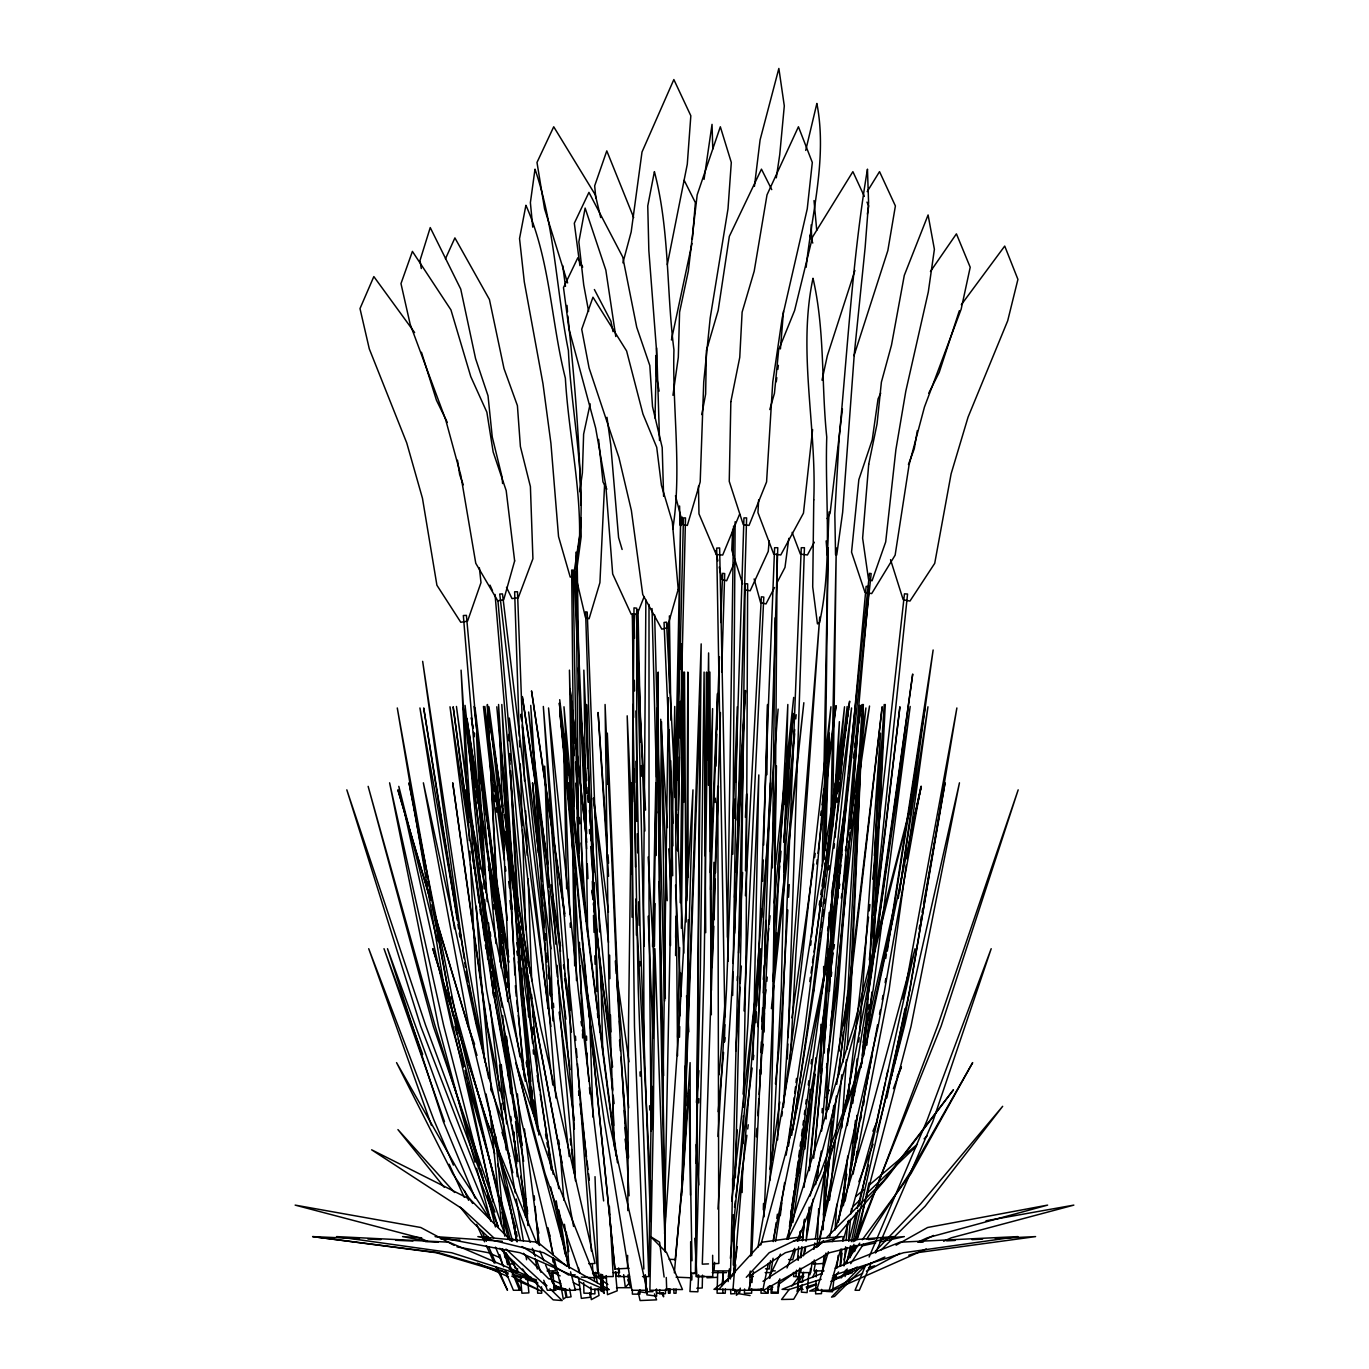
<?xml version="1.0" encoding="UTF-8"?>
<svg xmlns="http://www.w3.org/2000/svg" width="1369" height="1369" viewBox="0 0 1369 1369"><rect width="100%" height="100%" fill="white"/><g stroke="black" fill="none" stroke-linecap="round" stroke-linejoin="round"><path stroke-width="1.5" d="M636.705 821.434L636.705 608.178L634.001 607.87L632.512 801.926M649.009 604.516L649.009 903.181L651.182 1131.034M673.907 1288.948L673.907 1293.209L676.064 1293.209L676.029 1288.948M627.584 1268.122L627.635 1255.339M627.806 1210.607L628.508 1025.261L631.571 782.811L634.48 1026.562L643.858 1269.012M632.05 917.213L632.82 704.487L638.279 989.89L648.786 1276.575L642.557 1276.575M820.698 1073.467L820.904 1024.32M685.766 1105.758L685.937 1069.429M686.759 900.631L687.837 672.059L688.128 877.05M777.216 553.675L774.118 968.328M645.877 599.981L643.567 902.856L643.978 1043.52M732.843 854.205L735.136 521.743M657.377 763.868L658.198 672.059L658.352 813.049M691.413 1273.084L695.572 1273.084L700.021 706.455L682.601 1179.137M695.572 1273.084L701.185 643.892L682.395 1179.325M704.813 855.693L706.541 672.059L707.14 759.641M765.237 955.511L765.562 921.474M766.931 774.7L767.581 704.487L763.662 845.049M687.768 1018.04L688.196 919.763M772.39 867.878L775.145 617.795M660.286 825.901L661.518 721.685L665.317 998.514M668.397 697.677L662.699 1107.829M669.065 1293.209L669.116 1288.948M679.64 947.519L677.604 1037.274M680.205 902.667L683.148 672.059L683.816 802.371M681.351 928.302L684.483 672.059L686.109 922.004M708.457 785.224L709.895 672.059L711.469 990.369M733.579 526.004L727.452 937.303M823.813 887.369L823.864 883.108M823.95 876.69L824.001 872.412M824.155 859.595L828.091 547.72L823.916 772.202M677.159 780.21L680.633 518.167L675.088 797.477M831.582 903.762L829.494 991.105M831.668 897.362L831.719 893.101M832.592 827.047L836.271 547.942L830.504 837.931M648.838 1270.894L657.257 707.961L660.354 989.753L665.317 1251.728M650.343 1221.439L650.942 1180.934M651.712 1129.767L652.346 1087.14M653.064 1038.113L653.697 995.468M654.433 946.304L655.084 903.54M655.802 854.342L656.453 811.577M657.171 762.379L658.01 706.78L661.09 989.787L665.385 1217.315M710.46 851.792L712.599 708.612L709.792 791.693M733.099 971.973L732.672 995.468M733.219 963.417L737.309 706.78L726.477 989.787L718.006 1136.51M745.489 870.735L746.721 794.088M742.135 1192.536L742.546 1166.987M742.905 1143.56L743.35 1115.872M743.487 1107.367L746.208 937.029L747.645 583.827L745.13 583.776L740.971 937.012L735.324 1177.734M669.321 1293.209L669.39 1288.948M675.619 937.491L675.995 916.203M821.776 896.13L821.845 891.852M822.29 866.218L823.625 789.297M652.568 946.561L655.802 782.811L656.213 855.505M676.32 917.144L675.584 955.579M677.569 850.919L678.254 814.606M678.322 810.345L679.332 756.937M679.691 737.72L680.376 701.407M680.975 669.373L681.471 643.738M764.09 1032.072L764.467 1012.94M764.552 1008.679L764.723 1000.174M768.197 1286.792L768.077 1293.209L760.993 1293.209L761.113 1288.931M770.182 1179.924L773.81 985.423M829.135 912.507L824.241 1053.12M664.735 1213.31L674.746 706.455L677.552 1055.824M679.503 1037.274L679.726 1026.596M679.931 1015.901L680.787 973.137M702.502 1275.138L702.229 1287.972L696.838 1288.263M711.726 966.942L713.951 862.282M715.217 802.474L715.32 798.195M716.004 766.144L716.672 734.109M716.774 729.831L717.544 693.518L710.271 872.601M696.154 1163.41L700.346 970.997L704.094 672.059L705.719 932.683M722.815 1293.209L722.9 1288.948M723.054 1282.548L723.294 1271.904M829.049 511.886L827.321 555.215L826.14 540.926M654.998 418.058L656.641 347.983M675.927 822.478L683.456 517.893L685.51 517.893L677.518 850.166M733.271 1265.076L734.075 1231.005M665.539 1289.393L665.437 1293.654L659.55 1293.876L659.704 1289.615M725.382 1288.948L725.279 1293.209L717.082 1293.209L717.715 1271.887M734.657 933.23L746.618 517.893L743.949 517.893L735.615 782.007M651.695 1109.968L652.346 1086.456M753.087 1059.52L758.82 774.94L747.902 1023.995L743.11 1094.122M761.643 917.47L761.866 908.948M762.653 881.26L763.235 859.972M763.32 1209.837L763.508 1203.437M821.605 1289.393L821.486 1293.654L815.599 1293.876L816.061 1281.093M821.999 1274.488L822.102 1270.227M823.18 1229.738L824.874 1165.823M826.106 1118.952L827.971 1048.637M681.488 1195.753L692.971 789.845L679.058 1026.151L664.615 1233.64M724.406 1041.741L724.903 1024.679M713.865 926.231L712.171 966.651M714.053 919.814L715.303 879.206M715.508 872.789L720.436 712.496M721.685 671.888L724.697 573.56L722.61 573.337L720.744 622.484M734.468 818.217L735.067 799.051M824.583 875.989L824.72 871.728M824.857 867.467L824.994 863.206M825.404 850.406L829.22 733.134L824.309 850.56M749.579 1290.265L750.229 1271.048M750.725 1256.109L760.788 948.7L732.911 1290.265L762.79 1290.265L768.42 1263.296M816.215 1276.832L816.437 1270.432M817.276 1247.005L818.662 1208.656M822.102 1112.775L822.256 1108.514M711.726 967.712L712.102 957.034M716.654 833.293L718.366 786.354L716.689 811.817M691.79 1280.015L691.944 1275.754M698.72 1102.918L698.892 1098.657M710.545 889.576L719.444 656.658M751.769 1288.948L751.598 1293.209L744.394 1293.209L744.582 1288.948M752.009 1282.548L752.265 1276.165M760.086 1073.809L760.257 1069.548M760.907 1052.521L761.318 1041.86M761.814 1029.077L762.636 1007.789M763.217 992.884L764.296 965.179M764.621 956.674L766.024 920.464M778.756 1280.426L778.259 1293.209L771.055 1293.209L771.329 1286.809M787.312 1058.904L787.894 1043.999M788.15 1037.599L804.442 547.72L801.259 547.72L777.592 1139.847M829.203 977.209L829.46 970.826M831.154 928.233L832.523 894.162M836.51 794.071L839.385 721.685L833.447 813.135M755.928 1022.694L756.39 1012.05M756.663 1005.65L774.597 547.72L777.78 547.72L762.653 1025.261L751.718 1255.339M764.056 1216.853L772.424 1020.641L776.428 765.784L764.022 1020.333L759.145 1094.447M873.901 947.28L876.434 887.66M879.138 823.762L879.6 813.118M879.873 806.717L884.22 704.487L874.346 855.522M698.618 1274.796L697.865 1291.788L689.959 1291.549L690.969 1272.417M732.706 529.273L731.782 550.081L742.648 583.861M737.207 980.563L737.412 976.337M738.593 953.012L742.631 872.481M745.403 817.379L746.584 794.071M757.947 1026.562L770.456 782.811M871.899 968.585L872.104 964.324M872.429 957.941L885.281 704.487L869.76 964.016M734.52 897.328L734.965 888.806M735.872 871.745L745.489 690.472L737.172 820.065M774.751 955.511L787.825 704.487L781.271 989.89L772.15 1159.783M778.687 1281.606L778.122 1292.233L771.859 1292.096L772.253 1285.731M790.289 1060.599L790.615 1054.233M790.837 1049.972L795.851 954.347L819.723 617.025L792.959 954.484L783.41 1107.367M745.438 895.72L761.369 596.798L763.799 597.072L744.052 1010.955M758.666 499.822L757.947 512.588L773.742 554.12L780.775 554.958L803.466 513.135L812.604 429.575M728.77 1276.404L729.01 1272.16M733.784 1189.336L737.207 1129.87M787.808 909.974L781.117 1026.562L775.47 1083.974M788.544 897.26L789.263 884.545M868.99 976.781L869.383 970.399M714.601 1262.372L714.053 1270.894L730.567 1270.894L744.342 707.961L731.953 989.753L717.989 1209.118M783.479 311.396L780.433 348.89M735.786 1051.033L739.944 987.289M740.218 983.045L741.331 966.035M756.372 1136.8L756.92 1128.33M757.759 1115.632L758.871 1098.691M835.09 1229.807L836.784 1204.292M841.867 1127.748L842.568 1117.121M842.842 1112.86L846.384 1059.709M847.086 1049.082L851.039 989.547L863.326 704.487L850.098 989.89L843.03 1062.087M774.169 969.372L774.478 965.111M775.111 956.572L775.915 945.911M776.223 941.65L776.873 933.11M783.701 841.387L793.233 713.42L785.156 804.578M850.046 832.506L838.085 989.308L826.174 1109.865M850.371 828.279L859.732 705.377L849.79 828.502M696.41 1102.456L698.926 1070.678M778.122 709.091L754.884 1000.089L731.696 1201.041M783.752 871.916L794.653 733.818M848.746 841.233L836.733 989.838L827.869 1057.381M719.067 1074.802L724.868 1004.846M691.995 243.425L671.426 339.991M692.32 239.353L695.384 202.629L684.175 180.314M810.773 945.106L811.132 940.845M811.492 936.584L830.932 706.78L798.794 989.085L782.982 1107.572M674.369 1272.845L682.943 1173.644L690.096 1062.618L690.455 1195.12M837.606 785.515L844.536 706.78L833.841 798.059M843.92 1265.949L845.597 1246.817M846.162 1240.434L847.856 1221.302M861.683 1063.97L862.059 1059.709M862.436 1055.465L864.866 1027.811M867.86 993.808L868.237 989.547M769.19 540.789L768.249 551.382L750.195 590.758L744.565 589.834M774.255 927.532L779.714 866.047M780.09 861.82L781.014 851.21M793.934 1272.314L793.558 1276.575L803.911 1276.575M804.955 1148.933L810.277 1089.365M808.805 1273.461L807.094 1292.593L801.395 1292.165L801.977 1285.782M817.225 1179.924L818.559 1165.036M821.622 1131.016L869.212 586.548L866.132 586.377L848.951 773.485M718.195 1111.696L723.585 1052.453M724.543 1041.86L724.92 1037.634M795.919 1276.575L796.501 1270.192M797.477 1259.566L798.657 1246.817M799.239 1240.451L800.009 1231.946M804.099 1187.317L815.975 1057.689M803.192 1276.575L803.586 1272.331M807.231 1231.997L808.959 1212.9M814.333 1153.468L822.016 1068.556M824.908 1036.709L826.243 1021.856M802.371 1281.538L803.158 1273.033M805.092 1251.779L805.485 1247.535M809.182 1207.15L806.067 1241.153L813.1 1199.278M813.665 1158.26L848.558 777.746M824.121 1214.919L832.626 1121.365M833.019 1117.121L833.396 1112.86M839.009 1051.204L844.605 989.547L862.367 704.487L847.976 989.89L844.04 1025.98M834.046 848.13L834.44 843.903M835.022 837.554L847.171 706.455L813.032 989.12L792.873 1130.058M800.026 1268.156L797.34 1291.788L799.65 1268.413M801.019 1257.529L801.994 1246.902M802.593 1240.536L804.561 1219.266M809.113 1170.375L831.257 932.306L869.486 573.337L871.163 573.56L832.917 932.648L809.336 1170.666M840.703 1259.566L841.285 1253.183M766.828 981.368L767.239 977.124M774.238 902.975L793.678 697.437L775.59 864.9M845.101 1276.575L845.7 1270.21M848.506 1240.468L850.491 1219.231M851.09 1212.866L851.501 1208.622M855.899 1161.905L856.891 1151.278M866.885 1045.095L871.882 992.012M728.154 1281.572L729.369 1268.892M730.379 1258.316L755.209 998.189M831.257 976.371L831.668 972.127M836.921 1268.122L838.136 1255.441M843.03 1204.72L847.719 1156.103M852.819 1103.26L857.114 1058.887M858.739 1041.98L859.15 1037.753M859.561 1033.527L880.472 733.134L867.741 1004.264L861.033 1067.58M675.174 1260.062L682.874 1180.523L688.915 1089.81L691.995 1260.763M783.77 842.294L794.722 729.591M795.765 718.947L796.176 714.704M822.444 1272.331L824.104 1255.339M829.511 1200.117L841.781 1074.836M800.711 1257.786L801.755 1247.159M802.388 1240.793L804.493 1219.539M809.883 1274.83L810.516 1268.481M739.465 1289.512L739.038 1293.739L750.075 1295.553M604.585 484.438L599.913 582.664L589.098 618.737L585.453 617.487L576.417 579.07M829.357 977.107L830.008 970.758M837.178 900.99L838.033 892.537M838.478 888.293L839.334 879.839M839.984 873.508L840.857 865.037M841.507 858.705L841.952 854.461M871.625 938.706L873.182 923.818M874.072 915.296L907.561 594.043L904.464 593.821L872.755 879.189M577.307 554.531C588.67 486.508 571.592 418.486 568.392 350.55C556.225 290.142 555.01 227.956 535.005 169.157L530.385 202.629L532.746 227.117M736.83 1290.967L736.385 1295.228L739.808 1292.37L740.287 1288.126M760 1074.032L760.462 1069.788M762.276 1052.761L763.183 1044.256M840.001 1266.017L841.798 1249.127M842.688 1240.69L843.133 1236.464M848.506 1185.811L855.437 1120.355M763.235 979.365L768.728 928.49M769.173 924.246L770.097 915.775M856.566 794.841L835.569 989.753L830.418 1025.689M857.473 786.354L859.065 771.534M860.211 760.942L865.91 707.961L849.43 828.382M823.419 1214.987L836.391 1096.073M838.701 1074.836L843.338 1032.363M840.652 1265.949L842.038 1253.217M856.669 1119.431L857.131 1115.17L853.64 1155.385L854.41 1151.089M863.617 1055.721L868.254 1013.248M868.716 1008.987L869.195 1004.743M868.528 917.23L848.523 1092.684M869.229 910.881L869.931 904.55M834.388 1274.881L832.506 1291.788L825.798 1291.395M842.123 1205.114L847.035 1160.707M854.307 1095.183L854.769 1090.956M869.315 959.874L869.777 955.648M772.681 981.197L803.843 702.725L771.397 1008.645M721.942 1285.645L723.397 1272.948M780.296 1215.621L781.785 1202.957M788.527 1145.973L794.26 1097.425M794.756 1093.198L795.509 1086.866M796.005 1082.657L796.518 1078.43M821.16 906.295L821.657 902.051M824.651 876.588L825.148 872.344M825.644 868.1L826.14 863.856M826.876 857.49L827.372 853.229M827.869 848.985L828.365 844.741M828.878 840.498L829.374 836.254M829.871 832.01L830.607 825.644M832.095 812.912L833.345 802.302M798.23 1260.37L798.726 1256.126M874.158 925.41L899.912 706.78L873.987 922.21M754.439 186.321L760.086 139.929L778.858 68.45L784.3 105.909L779.748 154.629L776.291 177.816M816.677 863.942L817.19 859.715M817.977 853.383L823.659 806.957M824.429 800.625L836.065 705.651L824.754 785.84M790.221 1228.284L796.98 1173.404M797.511 1169.177L798.024 1164.968M813.34 992.234L813.853 988.007M814.641 981.676L815.171 977.449M815.958 971.117L816.472 966.89M817.259 960.559L818.046 954.227M818.576 950L819.364 943.669M820.151 937.337L820.664 933.11M821.451 926.779L821.982 922.552M822.769 916.22L823.556 909.889M824.343 903.54L824.857 899.33M828.536 869.76L829.066 865.533M836.921 802.2L837.452 797.973M838.239 791.641L839.283 783.188M839.796 778.978L840.857 770.525M841.37 766.298L848.455 709.296L840.361 766.281M776.274 381.746L776.805 377.639M777.832 369.425L778.362 365.318M734.537 1207.304L735.341 1200.972M735.872 1196.746L752.163 1068.025M753.224 1059.589L753.771 1055.362M831.616 929.055L838.478 876.074M839.026 871.831L839.847 865.482M840.942 856.994L841.49 852.75M788.818 538.342L784.985 567.433L777.387 582.03M728.376 1276.575L728.941 1272.366M733.082 1240.725L746.892 1135.312M747.714 1128.98L748.278 1124.77M761.814 1021.462L765.956 989.838M734.623 1273.341L735.718 1264.87M760.685 1074.374L761.232 1070.147M826.482 1067.94L827.03 1063.713M682.207 517.088L681.077 525.559L679.914 525.011L679.589 505.965M781.853 1116.026L782.418 1111.799M789.451 1226.573L794.225 1190.636M794.79 1186.41L795.646 1180.061M796.193 1175.834L798.161 1161.032M798.726 1156.805L799.564 1150.473M800.129 1146.247L800.694 1142.02M801.532 1135.671L802.371 1129.322M802.936 1125.096L803.5 1120.869M804.339 1114.52L804.904 1110.293M805.742 1103.962L806.307 1099.735M808.275 1084.932L808.839 1080.706M811.081 1063.781L811.646 1059.555M906.21 865.174L889.114 989.787L853.092 1174.14M907.082 858.842L927.96 706.78L898.218 898.492M788.065 1239.185L822.375 989.753L851.569 707.961L814.196 988.931L791.676 1135.346M812.176 1262.013L810.705 1272.605L800.608 1272.605L801.31 1268.413M813.922 1249.332L814.795 1242.984M815.394 1238.74L833.789 1105.45M836.716 1084.299L849.858 989.085L882.184 706.78L848.78 989.787L828.433 1109.198M899.536 892.639L900.117 888.413M900.665 885.041L933.145 649.984L887.026 950M672.949 395.299L678.305 357.343L679.589 312.149L688.316 271.165L697.18 194.843L720.334 126.769L731.303 162.449L728 208.858L710.169 318.156L703.734 382.002L700.192 481.939L687.324 525.439L682.909 524.549L675.465 495.766M806.153 267.28C811.749 212.948 827.441 158.051 816.865 103.445L805.725 150.402M813.734 863.925L791.932 1017.886M814.623 857.593L815.222 853.366M820.579 815.376L821.178 811.167M822.067 804.835L823.864 792.172M809.798 981.607L810.397 977.38M810.996 973.154L811.903 966.822M812.501 962.595L813.391 956.264M813.99 952.054L839.762 770.507M579.703 491.676L582.39 472.938L583.622 434.144L590.159 403.838M733.408 1273.957L737.326 1246.577M820.236 905.782L820.852 901.555M821.759 895.24L822.358 891.014M822.974 886.804L823.881 880.472M824.48 876.246L831.77 825.627M832.985 817.19L849.653 701.168L832.095 818.85M704.042 179.373L712.034 124.357L712.787 148.964M770.045 1169.263L779.765 1101.977M829.768 976.268L833.173 953.046M833.807 948.837L834.423 944.61M841.25 898.15L841.884 893.94M842.5 889.713L869.537 706.028L846.795 842.226M770.542 1260.575L769.292 1269.012L765.545 1268.789M773.348 1241.597L776.155 1222.62M776.788 1218.41L777.404 1214.183M786.148 1155.162L805.177 1026.562L835.552 782.811L796.861 1025.261L757.981 1247.193M819.227 905.012L819.86 900.802M820.801 894.505L821.417 890.295M822.05 886.102L831.154 825.148M827.629 930.595L828.245 926.368M828.878 922.158L842.739 829.443M843.372 825.233L844.006 821.006M853.452 757.793L854.393 751.478M855.026 747.269L861.323 705.121L854.975 745.232M792.873 1222.346L815.274 1074.357M768.471 1286.843L767.513 1293.157L761.506 1289.324M769.754 1278.441L770.73 1272.126M773.057 1258.265L771.123 1270.894L775.316 1270.894M775.624 1241.426L784.625 1182.508M885.726 958.454L886.376 954.227M887.283 951.164L925.187 706.78M885.144 982.754L885.794 978.544M790.033 1226.71L807.573 1115.187M808.24 1110.978L808.908 1106.768M831.565 893.05L845.272 806.478M847.24 1125.609L871.796 971.904L912.712 674.027L870.701 972.726L818.73 1245.687M831.822 896.661L838.41 856.6M839.111 852.391L839.796 848.164M672.778 529.204C682.156 469.824 672.247 409.605 673.942 349.882C666.361 290.468 669.715 230.06 654.399 171.638L647.759 205.949L648.838 250.561L656.932 355.649L659.533 440.544M821.263 995.195L828.947 949.093M831.753 932.323L838.393 892.52M839.094 888.327L839.796 884.134M845.392 850.611L846.093 846.418M778.448 1287.185L779.834 1278.8M790.666 1213.687L791.368 1209.494M792.069 1205.285L824.908 1007.892M867.364 214.06L868.733 205.949L866.971 202.133M917.35 430.585L914.252 448.827L908.434 464.485M803.449 1255.835L804.886 1247.467M815.599 1184.613L821.297 1151.089M844.759 1111.286L852.031 1069.394M867.347 999.644L910.18 706.455L873.131 989.787L863.154 1042.254M905.029 1008.542L886.821 1097.904M919.112 929.106L919.865 924.931M920.601 920.755L921.337 916.58M922.073 912.387L922.826 908.212M923.562 904.036L945.055 782.811L903.386 1026.562L894.436 1063.85M819.381 1005.719L820.134 1001.509M838.187 1222.329L846.863 1174.174M852.528 1142.756L853.298 1138.563M856.686 1119.722L857.439 1115.53M838.803 1220.087L845.392 1184.39M845.067 1201.195L877.58 1024.782M879.514 1014.275L880.301 1010.082M882.235 999.575L883.005 995.383M905.251 988.931L956.88 707.961L909.957 989.753L853.092 1241.734M701.784 414.602L705.634 394.084L706.421 350.55L718.177 310.455L729.335 236.375L761.455 169.157L771.74 189.624M796.467 1109.01L797.254 1104.817M850.765 1107.316L854.769 1086.319M815.53 1262.492L813.922 1270.894L824.035 1270.894M843.321 1205.73L844.125 1201.554M850.132 1170.221L872.121 1055.294M850.303 1172.035L852.767 1159.475M856.481 1140.617L857.302 1136.424M860.605 1119.671L861.426 1115.478M863.48 1105.005L864.301 1100.813M667.302 264.662L687.289 164.212L690.832 115.766L673.856 79.556L642.01 152.01L631.177 231.943L622.895 262.831M773.177 1240.468L798.315 1120.133L829.443 948.7L794.242 1121.622L760.788 1245.02M854.581 1251.523L855.899 1245.294M857.199 1239.065L865.037 1201.708M865.91 1197.55L868.956 1183.021M846.881 1262.526L850.44 1245.824M851.33 1241.649L858.021 1210.316M858.911 1206.14L885.195 1082.913M886.085 1078.738L887.865 1070.387M903.027 999.387L904.806 991.019M893.478 915.194L867.655 1033.629M910.984 834.149L921.32 786.354L910.488 834.32M822.016 380.206L827.355 355.649L854.923 270.463M842.414 408.869L830.127 513.135L827.167 518.594M868.613 1019.939L894.487 905.234M850.269 1254.226L852.151 1245.893M825.952 1253.046L823.556 1263.45L813.306 1264.152L814.298 1259.993M829.785 1236.395L878.162 1026.202L920.926 786.354L870.496 1025.313L819.278 1239.236M891.459 1076.291L893.444 1067.991M816.078 1247.535L817.088 1243.377M826.106 1206.003L830.11 1189.387M844.023 1259.891L847.206 1247.553M848.814 1241.375L856.258 1212.558M857.319 1208.433L868.494 1165.207M877.016 1132.283L904.687 1025.261L959.464 782.811L910.967 1026.562L855.043 1240.246M852.339 1250.513L853.965 1244.353M748.535 1290.265L753.549 1271.75M795.543 1249.452L792.737 1259.754L788.595 1259.514M797.785 1241.221L800.591 1230.936M810.106 1195.941L856.6 1025.073L914.766 789.845L853.845 1026.151L786.713 1238.791M840.771 1249.127L829.203 1290.265L816.626 1290.265L828.382 1251.779M843.099 1240.913L848.883 1220.344M850.628 1214.166L876.673 1121.622L915.074 948.7L868.613 1120.133L835.193 1229.499M823.762 1179.582L834.765 1140.736M843.458 1110.054L849.242 1089.604M769.806 409.553L774.443 393.331L778.653 349.882L794.619 310.472L812.519 237.077L852.887 171.638L864.335 196.417M959.361 310.695L939.202 372.402L928.747 393.194M854.016 355.649L887.848 250.561L895.394 205.949L879.531 171.638L867.193 191.626M795.954 1180.523L800.283 1168.681M826.157 1097.698L829.049 1089.81L827.252 1093.626M873.08 1144.193L858.876 1181.721M893.409 1088.68L901.401 1066.879L897.089 1076.633M850.012 1257.752L854.53 1245.824M856.789 1239.869L937.953 1025.073L1018.177 789.845L941.119 1026.151L854.667 1241.272M787.021 1267.968L794.636 1248.34M797.699 1240.502L824.395 1171.796L861.529 1062.618L820.185 1173.644L788.014 1238.757M644.063 596.884L637.235 614.116L631.195 614.236L612.679 573.97L605.783 485.311L595.652 428.052L568.974 329.005L563.498 287.61L577.821 257.783L582.698 267.109M847.514 1259.035L852.288 1247.193M739.619 514.179L722.695 555.044L716.244 554.531L698.977 513.871L698.464 486.166M865.841 1264.853L855.06 1290.265L859.338 1290.265L871.3 1262.817M869.144 1257.016L927.138 1120.133L991.19 948.7L932.802 1121.622L875.561 1253.011M734.965 561.358L726.631 580.781L721.959 579.446L719.238 567.057M872.892 1131.222L877.204 1121.468M445.455 258.809L454.902 237.915L489.435 299.503L503.997 368.552L517.414 405.635L520.391 446.516L530.402 486.594L532.917 558.723L518.252 597.791L512.023 598.595L506.496 587.352M880.712 393.16L878.042 398.927L872.224 439.911L858.842 479.646L851.552 552.152L864.986 592.401L871.694 593.581L895.138 555.147L909.136 464.553L924.451 407.038L961.158 309.172L970.21 267.263L956.418 233.842L930.441 271.507M800.489 1151.038L804.065 1143.389M812.501 1277.499L816.198 1269.85M769.104 1277.072L780.45 1254.09M802.85 1274.471L798.983 1282.051L802.867 1281.812M774.529 587.506L765.973 603.934L760.582 602.582L754.131 578.95M814.333 542.227L807.436 554.958L800.386 554.12L792.121 532.37M802.217 1284.721L793.661 1299.249L781.562 1299.472L789.28 1289.376M847.223 1268.96L841.473 1277.79L834.799 1277.072L838.547 1271.989M850.679 1263.655L863.36 1244.216M866.817 1238.928L910.573 1171.796L972.674 1062.618L910.967 1173.644L862.265 1239.766M843.544 1265.213L859.766 1243.155M961.312 304.722L1004.726 246.061L1017.92 279.379L1007.704 320.757L968.071 417.117L951.113 473.828L934.719 563.343L909.974 601.059L903.198 599.776L890.534 559.681M791.847 1286.004L799.564 1275.891M832.164 1241.632L886.89 1177.819L953.44 1089.81L883.809 1180.523L826.602 1237.542M718.776 1289.341L762.174 1242.179L803.209 1236.601L769.173 1252.738L746.293 1277.294M857.815 1269.611L831.531 1297.128L834.525 1296.426L864.712 1266.359M875.339 1251.266L920.618 1203.881L1002.673 1106.306L925.119 1206.243L881.328 1249.829M817.567 1246.543L823.59 1240.554M852.528 1207.03L860.143 1199.774M866.235 1193.973L916.494 1146.075M924.109 1138.82L927.155 1135.928M855.728 1196.574L863.839 1189.678M868.716 1185.554L917.418 1144.193M732.723 1275.686L713.951 1289.341L734.862 1289.564M778.516 1284.379L793.883 1273.204M750.024 1275.754L785.378 1252.738L841.661 1236.601L793.455 1240.879M762.995 1281.298L823.094 1242.179L893.803 1236.601L829.477 1252.738L764.877 1289.564L750.623 1289.341M818.234 1288.931L814.521 1291.018L809.644 1291.018L817.361 1287.527M833.054 1280.597L857.148 1267.061M896.079 1245.191L927.6 1227.497L1047.61 1205.114L927.343 1237.798L917.709 1242.162M862.675 1273.153L829.135 1291.018L831.565 1291.018L926.248 1248.956M866.406 1271.168L899.946 1253.302M920.447 1242.385L933.487 1235.437M830.88 1281.418L884.904 1256.999M943.652 1241.238L951.369 1237.798L1073.844 1205.114L986.022 1220.789M806.7 1288.537L816.557 1284.464M832.318 1277.961L836.271 1276.336M846.128 1272.263L854.016 1269.012M821.383 1273.615L782.041 1289.341L789.023 1289.564L821.178 1279.228M835.158 1268.122L900.083 1242.179L1017.971 1236.601L903.574 1252.738L833.242 1275.36M802.097 1288.315L798.076 1289.564L803.055 1289.393M806.119 1287.065L816.181 1283.951M846.367 1274.59L852.408 1272.725M868.494 1267.728L874.534 1265.846M908.742 1255.236L916.785 1252.738L1035.58 1236.601L995.331 1238.534M861.477 1246.012L875.766 1242.881M879.839 1241.991L904.327 1236.601L881.02 1238.517M514.83 1263.45L509.816 1264.152L506.65 1254.038M691.396 1273.854L695.401 1273.375M868.322 1239.561L874.671 1239.048M620.448 1275.857L616.546 1276.113L615.828 1271.921M588.328 1006.044L614.921 1269.012L629.107 1268.242M919.078 1242.179L923.322 1241.974M946.612 1240.862L955.083 1240.451M972.041 1239.647L982.617 1239.133M588.824 1263.741L595.019 1263.45L540.379 1026.202L496.091 786.354L536.152 1025.313L573.56 1226.436M708.509 1263.878L702.297 1264.152L717.801 786.354L718.828 1263.45L712.633 1263.707M706.986 1277.79L717.253 1277.345M821.605 1291.326L825.285 1291.207M653.047 1291.634L645.826 1291.788L645.364 1274.71M734.64 1290.608L738.593 1290.522M574.484 1289.564L580.542 1289.461M704.744 1276.387L696.924 1276.524L694.75 1238.278M600.067 1289.564L608.469 1289.444M757.622 1289.564L761.643 1289.512M767.667 1289.41L771.688 1289.341M601.196 1277.927L606.553 1277.91M547.104 1270.894L555.489 1270.894L553.401 1258.299M845.101 1270.894L846.504 1270.894M554.188 1272.605L558.381 1272.605M613.295 1272.605L619.524 1272.605L619.079 1268.361M712.205 1272.605L726.648 1272.605M765.168 1272.605L771.466 1272.605M557.662 1273.084L549.585 1273.084L548.969 1268.875M592.537 1273.084L598.561 1273.084M792.891 1273.084L796.741 1273.084M569.658 1274.83L575.202 1274.83M508.447 1276.575L506.804 1276.575L506.359 1272.331M573.183 1276.575L577.222 1276.575M594.711 1276.575L613.244 1276.575L610.095 1219.129M618.035 1276.575L629.483 1276.575M749.237 1276.575L753.326 1276.575M553.589 1287.699L557.457 1287.699L553.025 1283.215M616.478 1287.699L630.767 1287.699L627.721 1279.827M663.28 1293.209L656.641 1293.209L656.47 1288.948M665.728 1289.341L682.481 1289.564L666.686 1252.738L650.6 1236.601L659.601 1242.179L664.119 1277.037M594.574 1289.341L609.256 1289.564L543.681 1252.738L477.867 1236.601L537.709 1242.179L566.954 1266.428M589.731 1293.705L594.933 1293.876L594.796 1289.615M669.167 1259.309L675.465 1259.566M676.098 1277.157L690.815 1277.79L690.661 1241.751M359.448 1238.688L312.611 1236.601L438.901 1252.738L508.139 1272.948M367.953 1239.065L380.941 1239.63M395.624 1240.28L412.925 1241.05M425.434 1241.615L438.2 1242.179M581.295 1277.072L595.207 1277.79L553.23 1171.796L515.668 1062.618L545.084 1173.644L579.891 1273.102M421.686 1237.764L402.572 1236.601L427.693 1241.324M440.818 1238.945L459.95 1240.109M502.32 1241.289L435.085 1236.601L520.049 1252.738L604.841 1289.564L591.921 1289.341L579.395 1281.658M488.391 1237.148L482.076 1236.601L490.188 1238.825M509.49 1238.945L513.717 1239.304M552.58 1290.471L554.359 1290.642L552.871 1271.476M521.948 1277.072L526.192 1277.551M312.731 1236.601L436.386 1252.738L499.291 1271.459M638.947 1291.617L647.178 1292.918M457.006 1246.834L488.408 1252.738L500.147 1257.769M603.181 1291.634L601.094 1291.207L600.597 1274.18M512.211 1274.128L536.665 1281.247M554.993 1286.603L561.102 1288.383M513.495 1275.686L521.606 1278.098M525.662 1279.313L537.829 1282.924M556.105 1288.366L560.161 1289.564M536.443 1279.878L451.667 1252.738L336.534 1236.601L448.895 1242.179L531.463 1277.551M554.616 1285.696L566.732 1289.564L558.98 1289.341L555.061 1287.664M517.773 1269.012L515.138 1268.122L513.666 1261.893M512.092 1269.884L518.064 1272.126M553.863 1285.594L561.82 1288.588M509.063 1269.131L516.934 1272.126M554.325 1286.347L562.197 1289.341M769.378 1285.748L772.869 1287.168M549.055 1278.697L560.794 1283.711M427.162 1241.187L419.444 1237.798L295.156 1205.114L420.762 1227.497L454.2 1245.362M477.353 1263.142L506.308 1275.805M515.959 1280.032L541.046 1291.018L511.784 1276.13M552.563 1272.023L560.126 1275.874M573.354 1282.599L579.019 1285.491M500.626 1270.175L508.07 1274.145M522.102 1246.56L568.648 1275.087M594.06 1274.83L607.853 1284.498M493.593 1237.644L462.619 1209.049L371.632 1149.806L470.234 1199.415L511.63 1241.307M505.982 1249.093L546.231 1286.261M490.598 1239.458L470.765 1220.309L460.172 1207.116M499.771 1248.288L553.196 1299.848L562.163 1300.55L550.03 1288.708M543.955 1282.77L546.984 1285.748M523.454 1253.285L548.593 1278.714M454.542 1192.467L397.934 1129.596L444.275 1187.317M414.619 332.564L373.84 276.572L359.996 308.573L369.288 348.855L406.747 442.957L422.456 498.23L436.916 585.247L460.771 622.262L467.548 621.15L480.998 582.595L479.372 567.827M472.664 1203.437L452.711 1173.644L396.548 1062.618L458.837 1171.796L491.266 1221.268M505.52 1252.532L518.423 1271.818M522.53 1268.96L527.151 1276.011M606.861 489.178L602.976 481.939L598.578 439.415M594.386 289.526L610.95 321.27L613.038 331.657M447.338 422.456L436.454 400.244L421.464 352.261M508.823 1263.125L511.476 1268.943M514.128 1274.761L521.178 1290.265L513.409 1290.265L505.264 1270.654M431.475 1125.489L368.723 948.7L433.973 1120.133L453.396 1165.122M449.169 1164.266L464.211 1197.225M476.617 1224.365L484.575 1241.803M486.337 1245.687L494.312 1263.125M496.074 1267.009L507.488 1290.265L498.196 1268.755M661.86 1292.901L663.589 1296.819L663.298 1292.576M489.999 585.128L492.481 590.758M464.382 1190.534L468.609 1200.322M482.145 1231.604L486.371 1241.375M488.904 1247.245L495.664 1262.885M475.111 1198.097L443.334 1121.622L387.495 948.7L449.665 1120.133L491.112 1221.028M495.475 1247.125L503.638 1266.736M536.699 1243.206L486.902 1121.622L432.826 948.7L486.525 1120.133L530.162 1242.231M539.916 1251.044L543.938 1260.849M545.547 1264.768L555.985 1290.265L547.343 1290.265L543.767 1280.255M502.474 1248.716L519.553 1290.265M633.676 217.551L606.792 150.881L594.676 185.825L595.823 198.231M809.781 235.314L812.792 243.049M498.265 1227.189L420.677 1026.151L346.819 789.845L425.537 1025.073L494.962 1212.01M422.679 1054.352L384.005 948.7L444.463 1121.622M654.416 1293.876L656.59 1299.848L640.11 1300.55L638.194 1292.25M474.615 1044.222L468.027 1026.151L433.562 910.026M490.701 1088.389L502.406 1120.509M463.304 484.814L459.693 474.769L457.486 460.258M532.319 1248.237L535.176 1256.246M536.614 1260.25L540.892 1272.246M505.161 1235.3L433.271 1026.202L368.141 786.354L434.914 1025.313L498.384 1227.719M567.622 282.921L544.571 208.858L536.99 162.449L553.726 126.769L595.293 194.843L600.7 217.534M476.994 1055.413L434.606 914.612M501.961 1132.3L504.596 1140.394M508.549 1152.527L509.85 1156.565M622.125 549.482L618.583 537.555L610.745 444.72L606.98 417.288M430.533 899.844L397.883 789.845L430.396 900.289M463.338 1067.101L451.77 1026.202L398.807 786.354L437.378 940.862M466.23 1077.335L496.348 1183.672M500.404 1197.995L512.554 1240.947M494.757 1153.913L451.257 996.478M497.632 1164.129L515.497 1227.411M474.957 1162.161L438.525 1026.562L389.6 782.811L443.607 1025.261L479.578 1165.207M476.6 1168.322L490.41 1219.693M499.788 1254.62L502.543 1264.888M569.436 1267.711L529.906 1120.133L489.109 948.7L521.675 1121.622L553.401 1255.305M570.548 1271.818L575.476 1290.265L561.684 1290.265L554.377 1259.412M454.953 1026.562L457.092 1034.776M458.153 1038.883L500.729 1203.248M501.807 1207.355L510.312 1240.246M480.622 1169.331L484.335 1183.74M487.501 1196.095L495.441 1226.966M512.827 1172.634L476.326 1025.261L423.363 782.811L468.968 1026.562L520.408 1239.989M500.455 1205.849L457.879 1025.261L409.006 782.811L425.246 868.956M501.927 1212.078L508.293 1239.065M537.777 1130.982L513.461 1025.073L465.186 789.845L502.115 1007.327M550.663 1187.06L567.348 1259.754M493.251 1202.17L444.668 989.753L397.284 707.961L447.92 988.931L464.125 1066.211M505.64 1256.314L507.54 1264.648M715.593 550.526L717.869 560.845M562.71 265.552L565.483 286.343M548.045 1227.856L549.808 1236.173M485.978 1093.882L517.191 1241.734M464.998 1070.387L466.743 1078.738M467.616 1082.913L490.838 1193.614M496.964 1222.859L497.837 1227.035M488.767 1078.738L470.183 988.931L419.941 707.961L454.474 928.781M528.28 1225.118L487.415 1026.562L452.711 782.811L486.816 1025.261L515.223 1192.758M533.431 1250.188L534.304 1254.38M535.159 1258.556L537.315 1269.012M466.196 971.169L468.232 981.624M469.054 985.817L472.322 1002.57M474.376 1013.026L476.412 1023.499M475.026 786.987L474.222 782.811L474.889 787.021M475.83 791.179L478.243 803.706M486.662 847.599L508.72 962.561M526.192 1062.584L526.997 1066.776M527.784 1070.952L528.588 1075.127M531.001 1087.688L532.199 1093.951M533.397 1100.231L535.809 1112.775M569.47 1288.451L571.078 1296.819L566.971 1297.453L565.5 1289.05M564.473 1288.777L566.064 1297.145L563.292 1299.181L559.989 1280.357M562.026 1162.846L531.155 999.798L521.418 934.565M516.763 1128.056L517.55 1132.231M572.533 575.134L573.303 579.224L575.664 577.94L581.175 536.682L580.918 517.67M570.257 1010.185L564.644 978.749M509.61 1077.933L493.011 989.787L456.442 706.455L495.167 989.12L509.764 1077.471M511.185 1086.319L511.972 1090.528M512.776 1094.721L522.256 1145.083M537.675 1226.915L538.856 1233.212M506.581 1187.351L516.849 1241.649M426.05 873.165L426.837 877.375M427.624 881.568L428.429 885.777M429.216 889.97L431.201 900.477M431.988 904.687L452.985 1016.055M588.619 311.379L583.724 284.906L578.847 241.902L585.128 208.071L605.834 270.121L615.776 336.517M518.064 1161.562L486.577 989.787L450.007 706.78L492.772 989.085L523.66 1161.288M520.75 1176.228L527.664 1213.944M537.589 1238.996L538.342 1243.189M558.655 1140.24L559.408 1144.45M482.076 1041.792L468.643 966.257L422.662 661.33L464.194 958.54M516.027 1232.733L516.78 1236.926M522.205 1064.894L522.924 1069.086M523.66 1073.262L524.395 1077.454M527.835 1072.509L536.973 1125.061M659.105 391.14L656.607 376.68L655.717 355.615M570.343 1007.139L564.798 973.445M516.284 1199.039L523.386 1240.913M525.867 1255.561L526.586 1259.754M519.998 1056.885L508.857 989.753L475.06 707.961L507.796 1001.663M549.226 1233.127L552.7 1254.107M514.984 1109.027L521.23 1146.88M581.038 1021.599L581.722 1025.792M582.424 1030.001L583.451 1036.299M537.178 1075.367L539.557 1090.083M540.242 1094.293L553.162 1174.226M558.928 1209.991L567.776 1264.665M523.352 997.539L524.036 1001.749M545.564 1134.268L546.248 1138.46M546.933 1142.67L547.617 1146.88M548.302 1151.089L548.986 1155.299M549.671 1159.509L551.382 1170.016M557.867 1209.991L565.055 1254.158M457.93 919.746L423.688 707.961L457.297 920.362M458.598 923.938L459.282 928.131M459.967 932.323L460.634 936.516M526.449 1061.146L528.793 1075.829M530.83 1088.423L531.839 1094.721M629.004 1061.814L616.734 975.515M503.039 806.033L487.758 709.399L503.176 812.519M504.374 814.435L528.297 965.658M529.067 1001.68L518.543 925.872M533.071 1026.887L558.774 1188.6M564.439 1224.297L568.785 1251.591M481.084 819.928L463.338 707.961L481.956 849.927M488.459 866.406L489.127 870.633M489.794 874.859L504.511 967.815M505.195 972.041L505.863 976.268M457.965 924.571L458.632 928.781M459.299 932.974L459.95 937.183M421.276 268.529L420.009 260.469L430.242 227.579L460.737 289.099L475.556 358.558L488.014 395.761L492.258 436.985L502.115 477.268L502.577 483.514M499.12 924.315L466.846 718.28L499.086 930.732M500.763 934.839L502.081 943.241M502.748 947.451L503.724 953.748M504.391 957.958L508.994 987.391M493.405 904.687L494.055 908.879M474.29 736.522L473.64 732.329L474.256 736.59M479.852 772.219L508.652 956.948M535.929 785.327L522.308 696.547L535.895 787.107M536.905 791.658L547.925 863.531M551.177 884.665L560.571 945.962M563.498 964.991L564.148 969.218M479.715 772.39L495.167 873.456M496.143 879.771L508.686 961.894M499.719 934.941L504.511 966.497M505.452 972.811L506.102 977.004M507.06 983.318L507.694 987.528L507.3 982.805M536.528 791.316L547.583 865.02M552.323 896.627L560.537 951.369M510.774 1116.505L511.407 1120.715M512.04 1124.942L515.548 1148.163M516.181 1152.39L516.832 1156.6M522.239 1192.502L522.89 1196.711M523.523 1200.938L525.747 1215.723M564.832 913.722L531.514 690.883L564.849 916.357M506 831.462L510.397 860.913M511.031 865.122L511.664 869.332M513.871 884.066L516.062 898.783M516.695 902.992L517.328 907.202M520.152 926.146L520.785 930.355M570.103 1069.6L557.885 980.974M600.443 1276.113L602.617 1290.881L604.208 1293.414L601.556 1274.419M551.621 1169.177L525.354 989.787L516.558 902.547M556.259 1200.835L561.512 1236.72M610.386 1038.027L601.812 979.057L593.479 902.89M625.051 1139.111L627.806 1158.071M550.903 1026.459L509.319 718.058L542.654 1009.021L552.819 1085.052M589.731 1293.038L590.347 1297.264L581.346 1298.36L578.522 1277.243M565.945 1019.169L528.622 712L557.423 976.747M559.117 1012.153L574.313 1119.979M595.755 1272.212L597.243 1282.787M598.133 1289.136L599.023 1295.468L591.305 1299.626L590.467 1293.277M508.104 1071.79L508.994 1078.139M525.85 1198.696L526.432 1202.923M527.031 1207.15L527.63 1211.377M464.793 962.766L465.374 966.976M504.442 860.451L483.428 706.455L507.214 920.019M505.298 866.782L505.88 870.992M509.901 900.528L511.048 908.965M516.815 951.164L517.379 955.374M518.252 961.705L519.98 974.352M520.545 978.578L521.983 989.12M503.193 812.125L488.973 706.78L503.552 841.952M506.889 839.505L507.454 843.715M508.019 847.924L508.874 854.256M516.267 909.033L516.832 913.243M504.34 849.909L484.866 706.455L493.045 780.467M508.635 881.55L509.49 887.865M511.202 900.528L512.348 908.965M516.934 942.711L520.939 972.247M521.794 978.578L522.376 982.805M468.848 822.649L453.156 706.78L468.506 822.94M471.706 843.715L484.831 940.623M485.396 944.832L485.961 949.059M616.118 1156.189L568.323 782.811L590.501 1026.562L614.921 1269.012M579.908 265.637L574.313 223.215L588.944 192.379L622.741 257.047L636.739 327.294L649.813 365.54L652.517 406.593L662.202 447.509L663.606 496.331M570.154 1138.905L570.993 1145.254M571.54 1149.481L574.877 1174.859M482.795 856.275L483.633 862.641M471.569 846.179L479.099 903.198M479.937 909.529L480.485 913.756M593.564 798.281L608.469 912.216M617.47 1162.726L594.249 983.524L559.716 699.713L587.9 1001.817M623.665 1274.642L625.308 1287.271L629.124 1283.352L628.029 1274.915M524.395 1128.86L539.591 1245.448M522.342 724.834L542.295 881.174M542.826 885.401L550.92 948.768M612.593 1066.981L593.444 903.934M603.643 1200.938L578.146 988.931L548.541 707.961L569.761 989.753L597.517 1270.894M571.455 1032.072L566.355 989.787L543.322 706.455L562.573 989.12L574.381 1128.98M578.608 1091.264L579.121 1095.508M580.131 1103.962L581.414 1114.52M581.928 1118.764L586.514 1156.805M587.027 1161.032L588.054 1169.502M588.567 1173.729L589.32 1180.061M473.999 706.455L499.582 920.019M500.181 923.733L501.208 932.169M501.345 934.822L502.355 943.275M502.868 947.502L503.621 953.851M504.511 959.601L505.144 966.531M505.777 970.142L506.41 977.107M545.632 951.421L502.491 593.906L499.736 594.043L548.045 1008.662M546.128 955.665L546.864 962.031M548.353 974.745L548.849 978.972M549.585 985.338L550.817 995.93M551.81 1004.401L552.306 1008.645M569.247 1156.6L550.424 989.838L530.727 705.377L547.48 989.308L555.917 1097.972M612.679 1090.888L602.001 995.417L590.689 846.572M613.158 1095.132L614.116 1103.619M567.125 772.766L559.356 703.084L564.678 758.392M538.89 1135.072L522.667 989.085L496.81 706.78L516.13 898.286M552.546 1257.786L553.008 1262.013M483.873 874.894L465.066 705.377L480.348 868.836M490.222 932.101L490.701 936.328M489.914 1004.264L499.565 1090.802M500.986 1103.482L506.154 1149.909M514.624 1225.905L516.267 1240.69M574.244 727.264L570.069 689.189L586.736 842.277M575.63 739.962L586.514 839.402M592.092 890.192L593.017 898.663M530.864 1081.288L521.794 998.514L518.8 938.877M531.566 1087.653L532.267 1094.019M532.969 1100.402L533.431 1104.646M551.81 1272.331L552.272 1276.575M493.507 784.694L494.209 791.042M494.671 795.269L495.373 801.601M496.074 807.95L496.536 812.176M610.3 1035.734L589.372 810.414M592.058 891.168L592.982 899.673M522.359 726.939L544.143 927.549M544.828 933.88L545.512 940.212L545.016 933.812M546.898 952.875L547.583 959.224M548.267 965.556L551.485 995.109M506.513 1036.607L515.086 1117.309M515.531 1121.553L525.662 1217.109M593.359 798.315L594.471 808.908M594.916 813.152L608.486 942.42M516.25 996.256L515.377 985.629M516.712 1000.499L517.824 1011.126M518.269 1015.37L525.217 1081.202M571.626 825.524L559.75 710.682L574.381 868.083M572.071 829.768L572.961 838.273M484.848 1061.899L475.71 972.623L470.457 863.976M489.845 1110.789L501.584 1225.563M504.186 1251.078L504.836 1257.444M628.696 1107.761L616.666 980.101M645.689 1278.013L646.322 1284.396L646.219 1277.893M565.072 762.653L566.099 773.28M566.509 777.541L567.536 788.168M567.93 792.429L568.751 800.933M569.367 807.316L570.188 815.821M570.787 822.204L571.609 830.709M572.225 837.092L572.841 843.475M573.851 854.119L574.261 858.363M615.4 1271.698L617.197 1290.813L607.494 1294.663L606.159 1275.583M539.164 852.75L532.558 782.811L538.342 852.99M541.354 876.074L541.765 880.318M542.757 890.911L543.168 895.138M553.367 1003.237L553.76 1007.481M531.463 1106.477L520.46 989.547L513.649 885.315M502.68 1015.541L508.686 1079.046M513.683 1131.975L514.094 1136.202L513.734 1131.992M514.487 1140.445L516.695 1163.718M527.493 1278.047L528.896 1292.866L521.914 1293.209L520.374 1276.267M499.599 1065.219L502.799 1099.033M503.21 1103.26L503.809 1109.609M514.795 1225.854L516.199 1240.639M574.963 874.466L575.767 882.971M481.734 883.689L482.128 887.933M482.521 892.177L482.915 896.421M483.308 900.682L485.293 921.902M485.892 928.268L487.877 949.504M814.025 200.576L816.728 230.3M575.339 832.01L563.977 706.78L568.118 774.871M575.716 836.254L576.298 842.619M491.488 1091.452L480.587 972.298L476.326 906.329M495.578 1136.133L504.733 1236.139M506.308 1253.165L507.078 1261.688M585.196 763.628L579.874 704.111L586.651 793.404M585.573 767.889L586.702 780.638M588.037 795.526L588.602 801.909M495.937 943.566L466.418 615.365L463.338 615.52L482.709 849.978M494.397 988.298L490.102 939.493M494.774 992.542L495.167 996.769M501.276 1064.517L506.633 1123.812M516.37 1231.792L516.746 1236.036M574.09 1172.874L560.623 1020.504L557.166 965.385M497.957 600.803L529.906 973.239M523.352 1070.336L516.353 989.547L498.573 704.487L509.627 998.377M534.218 1195.787L534.594 1200.031M535.142 1206.414L538.462 1244.678M588.892 1081.219L581.209 989.787L570.445 813.169M589.44 1087.602L589.971 1093.985M495.065 594.471L524.567 943.412M532.917 1112.929L522.462 983.284M542.381 901.914L542.74 906.158M543.442 914.663L544.143 923.168M549.756 991.224L550.098 995.485M483.24 856.378L484.643 873.422M485.345 881.944L486.235 892.605M489.4 930.971L489.76 935.232M525.764 958.317L532.644 1043.486M533.157 1049.869L533.499 1054.13M551.211 1273.444L551.895 1281.949M517.414 1093.934L528.143 1225.614M567.006 305.39L567.502 311.738M567.844 315.965C574.432 378.819 579.891 441.759 580.747 504.99M506.154 1036.316L510.705 1093.728M514.402 1140.497L517.26 1176.656M619.541 1040.149L620.362 1050.81M620.859 1057.21L628.576 1157.353M559.887 1149.121L563.874 1200.254M566.355 1232.22L569.162 1268.43M531.548 994.544L531.874 998.805M532.199 1003.066L538.274 1081.886M589.406 829.563L589.714 833.807M575.425 1036.179L575.75 1040.423M576.366 1048.928L576.999 1057.45M577.478 1063.833L591.374 1251.044M592.332 1263.809L593.119 1274.453M607.083 842.038L598.082 712.479L608.555 876.28M607.973 854.786L608.555 863.291M615.331 960.987L616.221 973.735M597.5 1013.248L597.791 1017.492M574.296 742.956L571.848 706.78L574.313 755.602M575.596 762.105L578.351 802.542M579.361 817.43L579.789 823.813M581.089 842.962L586.445 921.696M513.084 876.81L501.807 704.487L508.498 842.928M683.781 953.166L666.498 622.125L664.033 622.467L672.846 823.282M686.536 995.691L688.881 1031.85M696.188 1144.552L698.806 1184.955M598.681 1272.331L598.955 1276.575M487.227 901.589L476.395 733.134L484.164 888.977M488.596 922.911L491.471 967.678M491.745 971.939L492.019 976.217M492.446 982.6L492.72 986.878M492.994 991.139L493.268 995.4M473.862 868.014L461.079 670.125L469.327 840.549M555.831 944.182L544.674 766.127L548.575 887.112M667.422 827.629L660.714 719.255L667.199 900.716M668.739 848.866L670.844 882.868M569.538 798.281L570.188 808.925M681.026 996.067L675.567 885.23M684.996 1066.177L686.571 1093.797M640.007 712.222L645.535 810.14M648.17 856.96L653.697 954.877M650.977 1193.614L635.918 905.542M656.316 1289.701L656.675 1296.118L646.921 1294.869L646.664 1288.503M629.09 1195.787L617.402 989.547L605.081 704.487L609 989.89L614.373 1147.034M508.566 734.434L508.926 740.817L508.601 736.59M509.987 759.966L509.627 753.583L509.987 764.261M510.586 770.593L517.944 902.462M518.184 906.723L518.423 910.967M519.262 925.855L520.442 947.126M520.922 955.63L521.161 959.891M521.623 968.396L522.222 979.04M619.233 1016.705L607.323 733.134L607.853 784.369M619.472 1020.966L619.935 1029.488M623.271 1091.264L623.614 1097.647M624.315 1110.43L625 1123.213M625.239 1127.474L626.848 1157.301M599.827 1031.867L583.844 670.125L587.592 932.152M609.393 1206.363L609.855 1214.868M501.328 968.277L487.381 704.487L500.181 962.202M575.716 783.188L577.016 808.668M577.444 817.156L579.275 853.229M510.312 770.661L516.541 894.162M516.763 898.423L516.969 902.684M518.047 923.972L518.475 932.494M484.694 899.655L487.689 959.429M508.703 847.189L513.837 953.68M514.042 957.941L514.864 974.968M469.841 851.193L470.252 859.715M632.187 824.532L627.19 715.816L631.4 873.867M577.239 642.283L574.056 572.02L575.202 571.797L586.651 833.601M578.403 667.832L586.599 848.848M587.267 863.753L587.951 878.658M811.167 224.841L811.749 239.592M636.465 613.74L644.885 831M648.187 916.203L653.047 1037.599M599.622 932.015L587.198 612.046L585.59 611.823L593.838 872.053M649.591 1105.758L649.745 1110.019M524.498 780.946L517.499 591.767L514.641 591.767L519.381 736.317M525.61 810.705L527.253 855.334M528.126 878.727L531.72 980.752M665.368 1251.985L654.895 948.7L653.304 1121.622L649.881 1290.265L666.72 1290.265L666.275 1277.499M650.515 1221.165L640.127 930.817L635.9 710.939M602.565 1274.607L602.942 1285.251M569.88 914.595L563.446 733.134L566.629 888.789M570.188 923.134L570.325 927.412M575.408 1180.728L568.084 959.156M578.574 1268.053L578.728 1272.314M618.497 1268.088L618.788 1276.575M589.235 1004.521L589.372 1008.765M589.594 1015.148L593.017 1117.172M595.019 1176.673L598.373 1276.575M632.546 613.74L633.18 632.906M590.535 825.883L586.531 704.487L587.643 768.317M590.741 832.284L591.014 840.806M592.349 881.26L592.914 898.304M593.479 915.348L594.043 932.375M594.813 955.802L595.087 964.324M586.514 1036.076L586.651 1040.337M587.061 1053.12L587.267 1059.52M594.232 1272.571L594.505 1281.093M579.463 942.266L579.754 950.788M580.251 965.675L582.219 1025.227M582.509 1033.732L582.646 1037.976M590.929 1286.826L591.151 1293.209L583.93 1293.209L583.673 1282.565M573.851 806.461L569.436 670.125L571.848 806.307M548.712 891.356L552.905 1020.812M532.661 1010.51L532.866 1016.876M533.208 1027.503L533.414 1033.886M541.525 1286.826L541.73 1293.209L537.692 1293.209L537.35 1282.582M519.518 740.561L519.724 746.944M520.288 763.936L522.291 825.575M522.445 829.836L525.713 929.739M526.962 967.986L528.571 1016.876M530.898 1087.02L531.531 1106.152M594.18 882.714L596.85 991.584M610.471 1014.891L610.968 1031.918M612.319 1078.721L612.627 1089.365M612.816 1095.748L613.671 1125.523M654.639 614.972L664.649 1001.013M640.007 716.5L640.726 742.118M641.376 765.596L641.667 776.274M652.02 608.572L656.436 777.062M659.173 881.568L663.623 1075.658M636.431 935.249L635.918 898.954M640.025 1071.893L640.144 1076.154M638.621 901.914L639.169 925.341M640.025 961.551L640.127 965.812M600.803 972.572L602.754 1051.58M576.469 980.563L574.74 876.348M579.104 1091.144L579.207 1095.405M668.363 1288.931L668.466 1293.209L670.074 1293.209L669.989 1288.931M636.499 614.082L644.132 946.407M580.901 986.844L581.038 993.244M581.295 1003.888L581.791 1025.193M728.137 961.278L719.632 547.942L716.689 548.096L724.868 1016.91M732.569 1178.606L732.791 1189.25M733.305 1214.816L734.486 1272.349M734.828 1289.393L734.913 1293.654L730.755 1293.876L730.67 1289.615M730.259 1270.432L730.447 1278.954M638.005 609.735L640.726 741.827M634.069 614.886L634.514 638.365M633.077 614.253L633.163 618.514M634.343 680.307L634.549 690.969M635.883 761.284L636.294 782.589M637.269 833.721L637.646 852.904M587.968 787.449L588.225 802.354M572.379 836.1L574.672 965.898M668.431 622.262L669.612 692.543M670.742 760.702L672.675 875.732M577.034 552.357L582.219 886.941M577.804 852.938L573.081 570.086L571.66 570.086L574.193 821.041M669.39 615.879L670.981 720.248M672.23 803.312L672.881 845.905M632.358 615.006L633.642 717.493M634.275 768.728L635.507 866.936M609.65 955.151L609.907 978.647M639.939 1289.872L639.973 1294.133L632.375 1294.133L632.375 1289.872M575.904 552.203L578.847 865.396M711.332 1014.754L708.594 652.927L704.162 963.998L696 1276.575L712.77 1276.575L712.65 1255.287M669.099 729.728L670.536 945.5M823.642 966.428L823.676 972.829M823.881 1013.436L824.07 1051.888M824.668 1169.417L824.788 1192.912M824.822 1201.452L824.891 1214.286M681.813 643.67L682.447 790.461M813.768 499.873L812.707 586.873L817.447 623.888L819.501 622.792C832.917 561.684 824.754 498.983 826.756 437.087C821.229 384.124 825.079 330.528 812.998 278.266C797.545 351.08 816.763 426.135 813.768 499.873M730.858 401.63L729.249 481.375L743.247 524.549L749.031 525.439L766.572 481.939L772.766 382.002L782.178 318.156L807.248 208.858L812.313 162.449L798.435 126.769L767.016 194.843L754.199 271.165L742.118 312.149L739.756 357.343L730.858 401.63M839.214 437.156L834.816 513.871L835.552 554.531L836.733 555.044L842.654 512.228L854.29 353.972L865.14 247.498L868.579 202.629L867.467 169.157C852.596 257.851 847.668 347.726 839.214 437.156M868.716 464.211L862.624 538.12L868.528 579.446L872.053 580.781L885.692 541.936L895.891 449.682L905.799 391.226L928.302 291.939L934.394 249.312L928.096 214.95L904.293 275.374L891.493 345.108L881.396 382.122L877.05 423.877L868.716 464.211M579.6 536.015L573.474 576.281L570.24 577.102L558.535 536.545L550.92 443.334L542.98 383.782L524.293 281.843L519.536 238.565L525.901 205.282C550.338 260.298 550.868 320.637 565.363 378.186C568.357 431.047 580.251 482.812 579.6 536.015M514.641 560.914L503.724 599.725L497.751 600.803L475.779 563.292L460.84 475.385L445.609 419.513L410.187 324.299L400.98 283.605L412.411 251.4L450.949 309.907L470.782 376.629L486.868 412.206L493.165 451.975L506.188 490.615L514.641 560.914M678.22 589.252L667.268 627.669L661.809 629.158L642.728 594.488L631.383 510.483L618.925 457.52L589.081 367.97L581.722 329.262L592.965 297.21L626.608 350.96L642.968 414.071L656.726 447.321L661.432 485.362L672.316 521.794L678.22 589.252M647.092 1290.265L631.896 1290.265L604.105 1120.133L579.891 948.7L609 1121.622L647.092 1290.265M472.989 728.137L471.347 717.63L472.955 728.171M521.794 720.607L520.99 714.276L521.675 720.607"/></g></svg>
